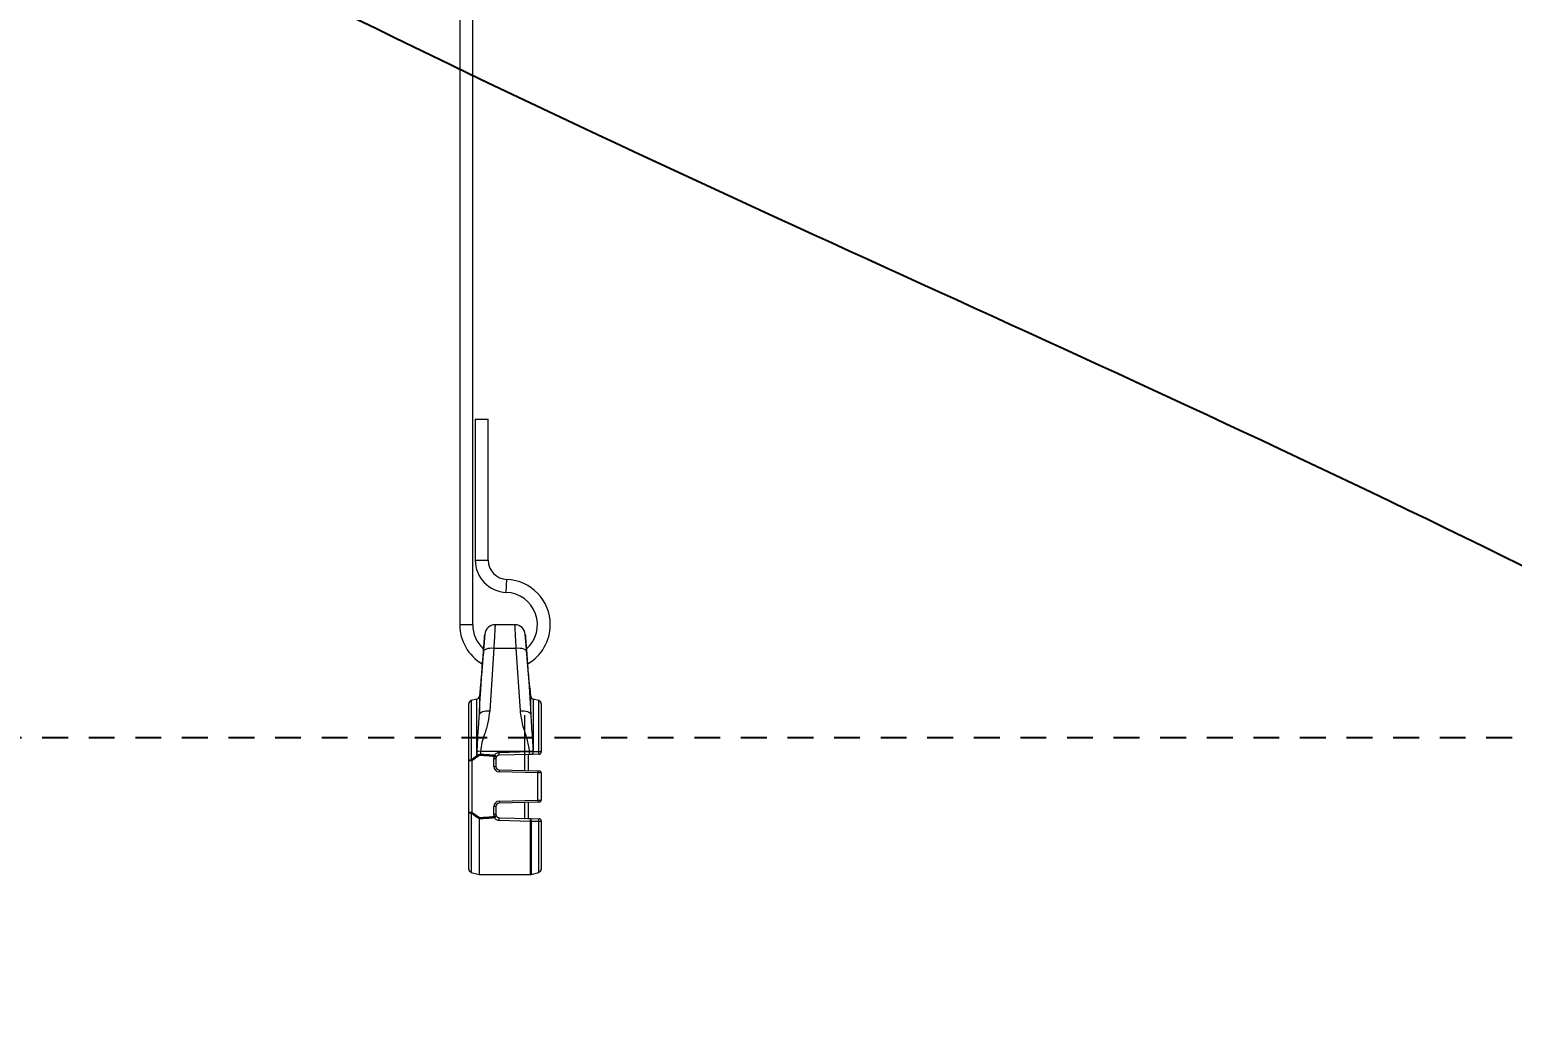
# Model space of a CAD drawing. Extents: x -382 to 1420, y -377 to 265.
# Drawn here: x 230.13 to 237.3, y -176.79 to -172.05 of the extents above; entities that cross this region are included whole.
import ezdxf
from ezdxf import colors
from ezdxf.entities.mleader import LeaderData, LeaderLine
from ezdxf.math import Vec2, Vec3

# ---------------------------------------------------------------- set-up
doc = ezdxf.new("R2010")
doc.units = 0
doc.header["$MEASUREMENT"] = 0
doc.linetypes.add('HIDDEN2', pattern=[0.1875, 0.125, -0.0625])
doc.layers.get('DEFPOINTS').update_dxf_attribs({"color": 255, "linetype": 'CONTINUOUS'})
for name, color, linetype in [('AV-Anno-Iden', 154, 'CONTINUOUS'), ('AV-Detl-Obje-Brkt', 202, 'CONTINUOUS'), ('AV-Detl-Patt', 165, 'CONTINUOUS'), ('AV-Elev-Dims', 14, 'CONTINUOUS')]:
    doc.layers.add(name, color=color, linetype=linetype)
doc.styles.get("Standard").update_dxf_attribs({"font": 'arial.ttf'})
doc.dimstyles.new('ARCH-24TO1', dxfattribs={"dimscale": 24, "dimtxt": 0.08, "dimasz": 0.09375, "dimexe": 0.09375, "dimexo": 0.09375, "dimgap": 0.0625, "dimtad": 0, "dimtih": 1, "dimtoh": 1, "dimdec": 3, "dimzin": 3, "dimdsep": 46, "dimlunit": 4, "dimtxsty": 'Standard', "dimcen": -0.0625, "dimclrd": 256, "dimclre": 256, "dimadec": 0, "dimazin": 0, "dimtfac": 1, "dimtdec": 3, "dimtmove": 0, "dimatfit": 3, "dimfxl": 1, "dimtfill": 1, "dimfrac": 1, "dimtolj": 1, "dimtzin": 0, "dimarcsym": 0})

# ---------------------------------------------------------------- blocks, each defined once
blk = doc.blocks.new('*D156')
at = {"layer": 'AV-Elev-Dims', "lineweight": -2, "transparency": 16777216}
for p, q in [((229.8693, -171.0105), (243.7221, -171.0105)), ((241.4721, -173.2605), (241.4721, -182.54)), ((241.4721, -223.2127), (241.4721, -198.4907)), ((247.2541, -225.4627), (239.2221, -225.4627))]:
    blk.add_line(p, q, dxfattribs=at)
at = {"layer": 'AV-Elev-Dims', "transparency": 16777216}
for points in [[(241.0971, -173.2605), (241.8471, -173.2605), (241.4721, -171.0105)], [(241.0971, -223.2127), (241.8471, -223.2127), (241.4721, -225.4627)]]:
    blk.add_solid(points, dxfattribs=at)
at = {"layer": 'DEFPOINTS', "color": 0, "transparency": 16777216}
for p in [(227.6193, -171.0105), (241.4721, -225.4627), (249.5041, -225.4627)]:
    blk.add_point(p, dxfattribs=at)
at = {"layer": 'AV-Elev-Dims', "color": 0, "transparency": 16777216, "insert": (241.4721, -190.5154), "char_height": 1.92, "attachment_point": 5, "bg_fill": 3, "box_fill_scale": 1.25, "bg_fill_color": 256, "bg_fill_true_color": 13158600, "bg_fill_transparency": 0}
blk.add_mtext('\\A1;4\'-6{\\H1x;\\S1#2;}" A.F.F.\\PTO CENTER \\POF MOUNT\\PHOLE', dxfattribs=at)
blk = doc.blocks.new('A$C429A2651')
at = {"layer": 'AV-Detl-Obje-Brkt', "linetype": 'Continuous', "lineweight": 15}
for p, q in [((29.9435, 4.4204), (29.9435, 1.2055)), ((30.006, 1.2055), (30.006, 4.4204)), ((30.0185, 2.1985), (30.0185, 1.5176)), ((30.0185, 2.1985), (30.0497, 2.1985)), ((30.0497, 2.1985), (30.081, 2.1985)), ((30.081, 1.5176), (30.081, 2.1985)), ((30.0185, 1.5176), (30.0497, 1.5176)), ((30.0497, 1.5176), (30.081, 1.5176)), ((30.1684, 1.3615), (30.1697, 1.3927)), ((30.1697, 1.3927), (30.1709, 1.4239)), ((29.9748, 1.2055), (29.9435, 1.2055)), ((30.006, 1.2055), (29.9748, 1.2055)), ((30.0642, 1.158), (30.0631, 1.1452)), ((30.2103, 1.2055), (30.114, 1.2055)), ((30.2613, 1.144), (30.2601, 1.158)), ((30.108, 1.0931), (30.088, 0.7902)), ((30.108, 1.0931), (30.2163, 1.0931)), ((30.2363, 0.7902), (30.2163, 1.0931)), ((30.0414, 0.8976), (30.0382, 0.8604)), ((30.0382, 0.8604), (30.0382, 0.7737)), ((30.0415, 0.8976), (30.0414, 0.8972)), ((30.2861, 0.8604), (30.2829, 0.8971)), ((30.2861, 0.7737), (30.2861, 0.8604)), ((29.9873, 0.5483), (29.9873, 0.8241)), ((30.0267, 0.8466), (29.9988, 0.8392)), ((29.9988, 0.8392), (29.9988, 0.5529)), ((30.0267, 0.574), (30.0267, 0.8466)), ((30.3255, 0.8392), (30.2976, 0.8466)), ((30.2976, 0.8466), (30.2976, 0.5936)), ((30.3255, 0.5945), (30.3255, 0.8392)), ((30.337, 0.8241), (30.337, 0.5906)), ((30.2583, 0.5035), (30.2583, 0.769)), ((30.0267, 0.574), (30.0276, 0.5753)), ((30.0276, 0.5753), (30.0276, 0.5936)), ((30.0434, 0.5946), (30.281, 0.5946)), ((30.0434, 0.5946), (30.0434, 0.5799)), ((30.1101, 0.5696), (30.1112, 0.5751)), ((30.1334, 0.5894), (30.281, 0.5934)), ((30.2812, 0.5794), (30.1336, 0.5756)), ((30.2733, 0.5792), (30.2733, 0.5019)), ((30.281, 0.5934), (30.281, 0.5946)), ((30.281, 0.5934), (30.2967, 0.5935)), ((30.2938, 0.5798), (30.2812, 0.5794)), ((30.2953, 0.5798), (30.2938, 0.5798)), ((30.3231, 0.5805), (30.2953, 0.5798)), ((30.2967, 0.5936), (30.2967, 0.5935)), ((30.2967, 0.5935), (30.2976, 0.5936)), ((30.0025, 0.5483), (29.9873, 0.5483)), ((29.9873, 0.3012), (29.9873, 0.5483)), ((30.0303, 0.5687), (30.0025, 0.5483)), ((30.0025, 0.5483), (30.0025, 0.3012)), ((30.0321, 0.5701), (30.0303, 0.5687)), ((30.1082, 0.521), (30.1082, 0.56)), ((30.1082, 0.56), (30.1184, 0.56)), ((30.1082, 0.521), (30.1184, 0.521)), ((30.1184, 0.56), (30.1184, 0.521)), ((30.1336, 0.5053), (30.3215, 0.5004)), ((30.321, 0.4904), (30.1331, 0.4954)), ((30.321, 0.359), (30.321, 0.4904)), ((30.337, 0.4903), (30.321, 0.4904)), ((30.3215, 0.5004), (30.3273, 0.5003)), ((30.337, 0.4903), (30.337, 0.3592)), ((30.1331, 0.3541), (30.321, 0.359)), ((30.321, 0.359), (30.337, 0.3592)), ((29.9873, 0.3012), (30.0025, 0.3012)), ((29.9873, 0.0254), (29.9873, 0.3012)), ((29.9988, 0.2965), (29.9988, 0.0103)), ((30.0025, 0.3012), (30.0389, 0.275)), ((30.1082, 0.2895), (30.1082, 0.3285)), ((30.1184, 0.3285), (30.1082, 0.3285)), ((30.1184, 0.2895), (30.1082, 0.2895)), ((30.1184, 0.3285), (30.1184, 0.2895)), ((30.3215, 0.349), (30.1336, 0.3441)), ((30.2583, 0.2675), (30.2583, 0.3471)), ((30.2733, 0.3464), (30.2733, 0.2677)), ((30.3273, 0.3492), (30.3215, 0.349)), ((30.0374, 0.2691), (30.0372, 0.2681)), ((30.0372, 0.2681), (30.0372, 0)), ((30.1112, 0.2743), (30.1101, 0.2798)), ((30.2858, 0.256), (30.1334, 0.26)), ((30.1336, 0.2739), (30.286, 0.2699)), ((30.2858, 0), (30.2858, 0.256)), ((30.286, 0.2699), (30.3231, 0.2689)), ((30.2883, 0.2561), (30.2883, 0.0003)), ((30.3255, 0.0103), (30.3255, 0.255)), ((30.337, 0.2588), (30.337, 0.0254)), ((29.9988, 0.0103), (30.0372, 0)), ((30.2883, 0.0003), (30.3255, 0.0103)), ((30.0372, 0), (30.2858, 0))]:
    blk.add_line(p, q, dxfattribs=at)
at = {"layer": 'AV-Detl-Obje-Brkt', "linetype": 'Continuous', "lineweight": 15, "flags": 128}
for points in [[(30.0582, 1.0774), (30.0596, 1.081), (30.0627, 1.0844), (30.0675, 1.0874), (30.0737, 1.0898), (30.0811, 1.0917), (30.0895, 1.0929), (30.0986, 1.0933), (30.108, 1.0931)], [(30.2163, 1.0931), (30.2257, 1.0933), (30.2348, 1.0929), (30.2432, 1.0917), (30.2507, 1.0898), (30.2569, 1.0874), (30.2616, 1.0844), (30.2647, 1.081), (30.2661, 1.0774)], [(30.0382, 0.7737), (30.0398, 0.7773), (30.043, 0.7807), (30.0478, 0.7837), (30.054, 0.7862), (30.0614, 0.7882), (30.0697, 0.7896), (30.0787, 0.7902), (30.088, 0.7902)], [(30.2363, 0.7902), (30.2456, 0.7902), (30.2546, 0.7896), (30.2629, 0.7882), (30.2703, 0.7862), (30.2765, 0.7837), (30.2813, 0.7807), (30.2846, 0.7773), (30.2861, 0.7737)]]:
    blk.add_lwpolyline(points, dxfattribs=at)
at = {"layer": 'AV-Detl-Obje-Brkt', "linetype": 'Continuous', "lineweight": 15}
for centre, radius, start, end in [((30.1746, 1.5176), 0.1562, 180, 267.70756), ((30.1746, 1.5176), 0.0937, 180, 267.70756), ((30.1622, 1.2055), 0.1562, 311.6149, 87.70756), ((30.1622, 1.2055), 0.2186, 0, 87.70756), ((30.1622, 1.2055), 0.2186, 180, 239.51508), ((30.1622, 1.2055), 0.1562, 180, 227.76551), ((30.1142, 1.1555), 0.05, 90.42062, 175.93667), ((30.2101, 1.1555), 0.05, 4.06333, 89.3855), ((30.1622, 1.2055), 0.2186, 300.15946, 0), ((30.0226, 0.8617), 0.0156, 285, 355), ((30.3017, 0.8617), 0.0156, 185, 255), ((30.0029, 0.8241), 0.0156, 105, 180), ((30.3214, 0.8241), 0.0156, 0, 75), ((30.5738, 0.9426), 0.6597, 213.96315, 214.52383), ((30.0432, 0.4745), 0.1201, 89.93525, 97.48855), ((30.5662, 1.0321), 0.7062, 220.29636, 220.86097), ((30.6033, 0.5369), 0.5616, 175.61008, 176.1936), ((30.1086, 0.5633), 0.0121, 17.94975, 77.59782), ((29.7895, 0.576), 0.3442, 359.92652, 2.23528), ((30.2811, 0.4745), 0.1201, 82.51145, 90.06475), ((29.9439, 0.5801), 0.3373, 359.88774, 2.25964), ((30.2843, 0.589), 0.0133, 316.12709, 20.12974), ((30.2832, 0.5889), 0.0152, 322.89517, 18.05321), ((30.311, 0.5897), 0.0152, 322.84213, 18.22509), ((30.3271, 0.5906), 0.00999, 271.5, 0), ((29.997, 0.5407), 0.0124, 81.61654, 142.29467), ((30.5538, 0.9813), 0.7011, 217.66333, 218.14657), ((30.1338, 0.56), 0.0256, 157.74872, 180), ((30.1338, 0.521), 0.0256, 180, 268.5), ((30.211, 0.8095), 0.2603, 247.17643, 249.43), ((30.134, 0.56), 0.0156, 157.74872, 180), ((30.134, 0.521), 0.0156, 180, 268.5), ((30.2289, 0.4954), 0.0958, 174.0089, 179.99521), ((30.4168, 0.4904), 0.0958, 174.0089, 179.99521), ((30.3271, 0.4903), 0.00999, 0, 88.5), ((30.4168, 0.359), 0.0958, 180.00479, 185.9911), ((30.3271, 0.3592), 0.00999, 271.5, 0), ((29.997, 0.3088), 0.0124, 217.70533, 278.38346), ((30.5538, -0.1319), 0.7011, 141.85343, 142.33667), ((30.1338, 0.3285), 0.0256, 91.5, 180), ((30.1338, 0.2895), 0.0256, 180, 202.25128), ((30.134, 0.3285), 0.0156, 91.5, 180), ((30.134, 0.2895), 0.0156, 180, 202.25128), ((30.2289, 0.3541), 0.0958, 180.00479, 185.9911), ((30.211, 0.0399), 0.2603, 110.57, 112.82357), ((30.1086, 0.2861), 0.0121, 282.40218, 342.05025), ((29.7895, 0.2735), 0.3442, 357.76472, 0.07348), ((29.949, 0.2693), 0.337, 357.73955, 0.11353), ((30.2858, 0.2805), 0.0245, 269.96546, 276.02395), ((30.2739, 0.2608), 0.0152, 342.00198, 37.08868), ((30.311, 0.2598), 0.0152, 341.77491, 37.15787), ((30.3271, 0.2588), 0.00999, 0, 88.5), ((30.0029, 0.0254), 0.0156, 180, 255), ((30.2858, 0.01), 0.00999, 270, 285), ((30.3214, 0.0254), 0.0156, 285, 0)]:
    blk.add_arc(centre, radius, start, end, dxfattribs=at)
for centre, ratio, start_param, end_param in [((15.4994, 0.4247), 0.026186, 0.362067, 0.37401), ((15.4998, 0.4247), 0.027185, 0.361933, 0.37401), ((15.4998, 0.4247), 0.027185, 5.908125, 5.921252), ((15.4994, 0.4247), 0.026186, 5.908462, 5.921118)]:
    blk.add_ellipse(centre, major_axis=(15.6237, 0), ratio=ratio, start_param=start_param, end_param=end_param, dxfattribs=at)
for points, knots in [([(30.0631, 1.1452), (30.0631, 1.1454), (30.0633, 1.1477), (30.0627, 1.1388), (30.0613, 1.1208), (30.0593, 1.0938), (30.0567, 1.0606), (30.0532, 1.0181), (30.0494, 0.9761), (30.0459, 0.9391), (30.0431, 0.912), (30.0414, 0.897), (30.0415, 0.8974), (30.0415, 0.8976)], [0, 0, 0, 0, 0.009042, 0.116226, 0.223346, 0.291226, 0.398986, 0.506761, 0.61434, 0.721536, 0.828357, 0.93512, 1, 1, 1, 1]), ([(30.0582, 1.0774), (30.0592, 1.0894), (30.0611, 1.115), (30.0632, 1.143), (30.0643, 1.159), (30.0643, 1.1582), (30.0643, 1.158)], [0, 0, 0, 0, 0.255902, 0.546047, 0.836303, 1, 1, 1, 1]), ([(30.114, 1.2029), (30.1141, 1.2033), (30.1141, 1.2043), (30.113, 1.1825), (30.1109, 1.1443), (30.1089, 1.1094), (30.108, 1.0931)], [0, 0, 0, 0, 0.163913, 0.453856, 0.74391, 1, 1, 1, 1]), ([(30.2163, 1.0931), (30.2152, 1.1116), (30.2131, 1.1487), (30.2111, 1.1862), (30.2101, 1.2055), (30.2102, 1.2035), (30.2103, 1.2029)], [0, 0, 0, 0, 0.2912052, 0.5825763, 0.8734712, 1, 1, 1, 1]), ([(30.2601, 1.158), (30.26, 1.1584), (30.2599, 1.1599), (30.2609, 1.1458), (30.2629, 1.1182), (30.265, 1.091), (30.2661, 1.0774)], [0, 0, 0, 0, 0.126874, 0.417899, 0.709191, 1, 1, 1, 1]), ([(30.0382, 0.7737), (30.0398, 0.8042), (30.045, 0.9054), (30.0528, 1.0066), (30.0582, 1.0774)], [0, 0, 0, 0, 0.300595, 1, 1, 1, 1]), ([(30.2829, 0.8967), (30.2829, 0.8969), (30.2828, 0.8979), (30.2818, 0.9066), (30.2794, 0.9292), (30.2763, 0.9609), (30.2729, 0.9984), (30.2694, 1.0383), (30.2664, 1.0763), (30.2639, 1.109), (30.2621, 1.1328), (30.2613, 1.1439), (30.2612, 1.1449), (30.2612, 1.1453)], [0, 0, 0, 0, 0.026893, 0.132222, 0.233857, 0.335551, 0.437313, 0.539008, 0.640715, 0.742436, 0.844512, 0.94604, 1, 1, 1, 1]), ([(30.2637, 1.1108), (30.2636, 1.1127), (30.2629, 1.1213), (30.262, 1.1338), (30.2612, 1.1457), (30.2613, 1.1444), (30.2613, 1.144)], [0, 0, 0, 0, 0.075127, 0.350922, 0.793886, 1, 1, 1, 1]), ([(30.2661, 1.0774), (30.2684, 1.0469), (30.2763, 0.9458), (30.2821, 0.8445), (30.2861, 0.7737)], [0, 0, 0, 0, 0.300592, 1, 1, 1, 1]), ([(30.2829, 0.8971), (30.2829, 0.8967), (30.2831, 0.8947), (30.282, 0.9048), (30.2796, 0.9276), (30.2768, 0.956), (30.2749, 0.9769), (30.2742, 0.9841)], [0, 0, 0, 0, 0.058793, 0.324868, 0.591664, 0.858499, 1, 1, 1, 1]), ([(30.088, 0.7902), (30.0857, 0.7713), (30.0812, 0.733), (30.0654, 0.6824), (30.0489, 0.637), (30.0452, 0.6088), (30.0434, 0.5946)], [0, 0, 0, 0, 0.284995, 0.575463, 0.786743, 1, 1, 1, 1]), ([(30.281, 0.5946), (30.2775, 0.6145), (30.27, 0.6574), (30.2451, 0.7205), (30.2393, 0.7669), (30.2363, 0.7902)], [0, 0, 0, 0, 0.301818, 0.649408, 1, 1, 1, 1]), ([(30.0276, 0.5936), (30.0289, 0.6235), (30.031, 0.6691), (30.0363, 0.7281), (30.0375, 0.7572), (30.0382, 0.7737)], [0, 0, 0, 0, 0.452245, 0.690314, 1, 1, 1, 1]), ([(30.2861, 0.7737), (30.2884, 0.7368), (30.2913, 0.6911), (30.2961, 0.6268), (30.2965, 0.6049), (30.2967, 0.5936)], [0, 0, 0, 0, 0.672838, 0.831815, 1, 1, 1, 1]), ([(29.9988, 0.5529), (30.007, 0.5594), (30.0162, 0.5666), (30.0257, 0.5733), (30.0267, 0.574)], [0, 0, 0, 0, 0.894785, 1, 1, 1, 1]), ([(30.0276, 0.5753), (30.0296, 0.5765), (30.0338, 0.5789), (30.0394, 0.58), (30.0427, 0.5799), (30.0434, 0.5799)], [0, 0, 0, 0, 0.422284, 0.872615, 1, 1, 1, 1]), ([(30.043, 0.5742), (30.0425, 0.5742), (30.0402, 0.5743), (30.0363, 0.5732), (30.0335, 0.5711), (30.0321, 0.5701)], [0, 0, 0, 0, 0.1230885, 0.563531, 1, 1, 1, 1]), ([(30.1112, 0.5751), (30.1117, 0.5761), (30.1135, 0.5794), (30.118, 0.5842), (30.1252, 0.5884), (30.1307, 0.5891), (30.1334, 0.5894)], [0, 0, 0, 0, 0.118513, 0.421658, 0.711392, 1, 1, 1, 1]), ([(30.1336, 0.5756), (30.132, 0.5754), (30.1286, 0.5749), (30.1242, 0.5724), (30.1215, 0.5696), (30.1204, 0.5676), (30.1201, 0.567)], [0, 0, 0, 0, 0.281297, 0.5695, 0.878055, 1, 1, 1, 1]), ([(30.2976, 0.5936), (30.304, 0.5938), (30.3133, 0.5941), (30.3226, 0.5944), (30.3255, 0.5945)], [0, 0, 0, 0, 0.686394, 1, 1, 1, 1]), ([(30.3273, 0.5806), (30.3273, 0.5806), (30.3271, 0.5806), (30.3262, 0.5806), (30.3249, 0.5806), (30.3237, 0.5805), (30.3231, 0.5805)], [0, 0, 0, 0, 0.2612194, 0.5176335, 0.7585204, 1, 1, 1, 1]), ([(30.3255, 0.5945), (30.3271, 0.5943), (30.3303, 0.5941), (30.334, 0.5931), (30.3366, 0.592), (30.3369, 0.5911), (30.337, 0.5906)], [0, 0, 0, 0, 0.249881, 0.492976, 0.745798, 1, 1, 1, 1]), ([(30.1196, 0.5659), (30.1196, 0.5659), (30.1197, 0.5661), (30.1199, 0.5666), (30.1201, 0.5669), (30.1201, 0.567)], [0, 0, 0, 0, 0.009876, 0.648711, 1, 1, 1, 1]), ([(30.0372, 0.2681), (30.0287, 0.2741), (30.0156, 0.2832), (30.0032, 0.2931), (29.9988, 0.2965)], [0, 0, 0, 0, 0.653758, 1, 1, 1, 1]), ([(30.0374, 0.2691), (30.0378, 0.271), (30.0383, 0.2729), (30.0389, 0.2749), (30.0389, 0.275)], [0, 0, 0, 0, 0.96732, 1, 1, 1, 1]), ([(30.1334, 0.26), (30.1307, 0.2604), (30.1252, 0.2611), (30.118, 0.2653), (30.1135, 0.2701), (30.1117, 0.2734), (30.1112, 0.2743)], [0, 0, 0, 0, 0.288608, 0.578342, 0.881487, 1, 1, 1, 1]), ([(30.1201, 0.2824), (30.1201, 0.2824), (30.12, 0.2827), (30.1198, 0.283), (30.1197, 0.2835), (30.1196, 0.2836)], [0, 0, 0, 0, 0.015737, 0.653184, 1, 1, 1, 1]), ([(30.1201, 0.2824), (30.1204, 0.2819), (30.1215, 0.2799), (30.1242, 0.2771), (30.1286, 0.2745), (30.132, 0.2741), (30.1336, 0.2739)], [0, 0, 0, 0, 0.1219447, 0.4304998, 0.7187034, 1, 1, 1, 1]), ([(30.3255, 0.255), (30.3191, 0.2552), (30.3067, 0.2556), (30.2944, 0.2559), (30.2883, 0.2561)], [0, 0, 0, 0, 0.514661, 1, 1, 1, 1]), ([(30.3231, 0.2689), (30.3235, 0.2689), (30.3245, 0.2689), (30.326, 0.2689), (30.3271, 0.2688), (30.3272, 0.2688), (30.3273, 0.2688)], [0, 0, 0, 0, 0.145896, 0.421612, 0.711012, 1, 1, 1, 1]), ([(30.337, 0.2588), (30.3368, 0.2583), (30.3364, 0.2573), (30.3332, 0.2561), (30.3293, 0.2553), (30.3265, 0.2551), (30.3255, 0.255)], [0, 0, 0, 0, 0.281347, 0.567741, 0.848358, 1, 1, 1, 1])]:
    blk.add_open_spline(points, degree=3, knots=knots, dxfattribs=at)
blk = doc.blocks.new('*D154')
at = {"layer": 'AV-Elev-Dims', "lineweight": -2, "transparency": 16777216}
for p, q in [((221.8693, -175.4627), (228.1172, -175.4627)), ((225.8672, -177.7127), (225.8672, -196.7643)), ((225.8672, -223.2127), (225.8672, -208.193)), ((231.6491, -225.4627), (223.6172, -225.4627))]:
    blk.add_line(p, q, dxfattribs=at)
at = {"layer": 'AV-Elev-Dims', "transparency": 16777216}
for points in [[(225.4922, -177.7127), (226.2422, -177.7127), (225.8672, -175.4627)], [(225.4922, -223.2127), (226.2422, -223.2127), (225.8672, -225.4627)]]:
    blk.add_solid(points, dxfattribs=at)
at = {"layer": 'DEFPOINTS', "color": 0, "transparency": 16777216}
for p in [(219.6193, -175.4627), (225.8672, -225.4627), (233.8991, -225.4627)]:
    blk.add_point(p, dxfattribs=at)
at = {"layer": 'AV-Elev-Dims', "color": 0, "transparency": 16777216, "insert": (225.8672, -202.4787), "char_height": 1.92, "attachment_point": 5, "bg_fill": 3, "box_fill_scale": 1.25, "bg_fill_color": 256, "bg_fill_true_color": 13158600, "bg_fill_transparency": 0}
blk.add_mtext('\\A1;4\'-2" A.F.F.\\PTO BOTTOM\\POF BACKING', dxfattribs=at)

msp = doc.modelspace()

# ---------------------------------------------------------------- leaders
at = {"layer": 'AV-Elev-Dims'}
ml = msp.add_multileader_mtext('Standard', dxfattribs=at)
ml.set_content('CHIEF LTM1U TILT WALL MOUNT', color=256)
ml.set_leader_properties()
ml.build(insert=Vec2(0, 0))
ml.multileader.update_dxf_attribs({"leader_type": 2, "dogleg_length": 0.36, "arrow_head_size": 2.25, "scale": 24})
ctx = ml.context
ctx.base_point, ctx.scale, ctx.char_height, ctx.arrow_head_size, ctx.landing_gap_size, ctx.plane_origin = Vec3(258.24464, -168.9375), 24, 1.875, 2.25, 2.16, Vec3(242.8332, -172.4058)
notes = []
notes.append((ctx, [(0, (1, 1, 0), (249.60464, -168.9375), (1, 0), 8.64, [(0, [(236.84829, -167.76795), (252.6815, -169.9531), (254.19602, -171.5019), (254.96159, -167.96309)], 0, [])])]))
ctx.mtext.insert, ctx.mtext.flow_direction = Vec3(260.40464, -167.98402), 5
ctx.mtext.has_bg_fill, ctx.mtext.bg_color, ctx.mtext.bg_scale_factor, ctx.mtext.bg_transparency, ctx.mtext.use_window_bg_color = 1, -1027028792, 1.5, 0, 1
for ctx, leaders in notes:
    for number, flags, end, landing, length, lines in leaders:
        leader = LeaderData()
        leader.index, (leader.has_last_leader_line, leader.has_dogleg_vector, leader.attachment_direction) = number, flags
        leader.last_leader_point, leader.dogleg_vector, leader.dogleg_length = Vec3(end), Vec3(landing), length
        for number, points, colour, breaks in lines:
            line = LeaderLine()
            line.index, line.vertices, line.color, line.breaks = number, Vec3.list(points), colors.encode_raw_color(colour), breaks
            leader.lines.append(line)
        ctx.leaders.append(leader)

# ---------------------------------------------------------------- next in the draw order: linework, layer by layer
at = {"layer": 'AV-Detl-Patt', "color": 253, "linetype": 'HIDDEN2'}
msp.add_lwpolyline([(201.61932, -175.46274), (237.61932, -175.46274), (237.61932, -151.46274), (201.61932, -151.46274)], close=True, dxfattribs=at)

# ---------------------------------------------------------------- next in the draw order: leaders
at = {"layer": 'AV-Elev-Dims'}
ml = msp.add_multileader_mtext('Standard', dxfattribs=at)
ml.set_content('\\A1;USE GRADE 5 OR BETTER \\PMOUNTING HARDWARE (TYP)', color=256)
ml.set_leader_properties()
ml.build(insert=Vec2(0, 0))
ml.multileader.update_dxf_attribs({"leader_type": 2, "dogleg_length": 0.36, "arrow_head_size": 2.25, "scale": 24})
ctx = ml.context
ctx.base_point, ctx.scale, ctx.char_height, ctx.arrow_head_size, ctx.landing_gap_size, ctx.plane_origin = Vec3(258.28377, -179.43261), 24, 1.875, 2.25, 2.16, Vec3(233.4592, -132.78545)
notes = []
notes.append((ctx, [(0, (1, 1, 0), (249.64377, -179.43261), (1, 0), 8.64, [(0, [(228.69569, -170.44046), (242.85438, -177.79482), (252.40025, -181.18072), (252.7944, -178.44391)], 0, [])])]))
ctx.mtext.insert, ctx.mtext.flow_direction = Vec3(260.44377, -178.21949), 5
ctx.mtext.has_bg_fill, ctx.mtext.bg_color, ctx.mtext.bg_scale_factor, ctx.mtext.bg_transparency, ctx.mtext.use_window_bg_color = 1, -1027028792, 1.5, 0, 1
for ctx, leaders in notes:
    for number, flags, end, landing, length, lines in leaders:
        leader = LeaderData()
        leader.index, (leader.has_last_leader_line, leader.has_dogleg_vector, leader.attachment_direction) = number, flags
        leader.last_leader_point, leader.dogleg_vector, leader.dogleg_length = Vec3(end), Vec3(landing), length
        for number, points, colour, breaks in lines:
            line = LeaderLine()
            line.index, line.vertices, line.color, line.breaks = number, Vec3.list(points), colors.encode_raw_color(colour), breaks
            leader.lines.append(line)
        ctx.leaders.append(leader)

# ---------------------------------------------------------------- next in the draw order: dimensions: what is measured, and where the dimension line sits
dim = msp.add_linear_dim(base=(241.47213, -225.46274), p1=(227.61932, -171.01047), p2=(249.50406, -225.46274), angle=90, text='<> A.F.F.\\PTO CENTER \\POF MOUNT\\PHOLE', dimstyle='ARCH-24TO1', override={"dimdec": 3}, dxfattribs=at)
dim.commit()
dim.dimension.update_dxf_attribs({"geometry": '*D156', "text_midpoint": (241.47213, -190.51535), "dimtype": 160})

# ---------------------------------------------------------------- next in the draw order: block references
at = {"layer": 'AV-Anno-Iden'}
msp.add_blockref('A$C429A2651', (202.26765, -176.12359), dxfattribs=at)

# ---------------------------------------------------------------- next in the draw order: dimensions: what is measured, and where the dimension line sits
at = {"layer": 'AV-Elev-Dims'}
dim = msp.add_linear_dim(base=(225.86719, -225.46274), p1=(219.61932, -175.46274), p2=(233.89912, -225.46274), angle=90, text='<> A.F.F.\\PTO BOTTOM\\POF BACKING', dimstyle='ARCH-24TO1', override={"dimdec": 3}, dxfattribs=at)
dim.commit()
dim.dimension.update_dxf_attribs({"geometry": '*D154', "text_midpoint": (225.86719, -202.47868), "dimtype": 160})

doc.saveas('drawing.dxf')
